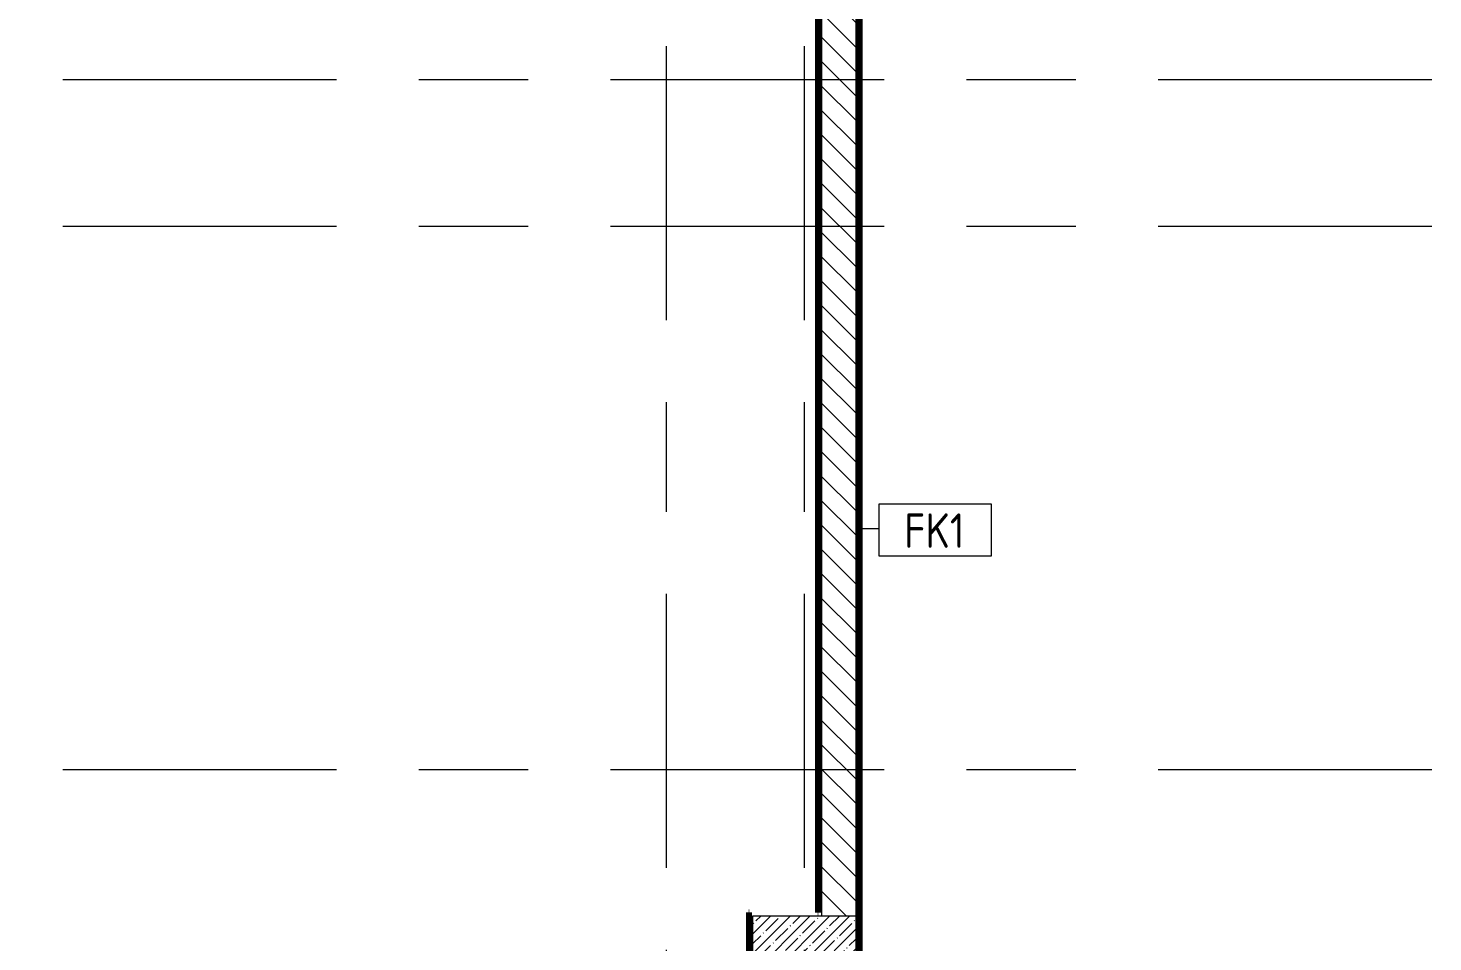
# Model space of a CAD drawing. Header units: millimetres. Extents: x 35524 to 235479, y -8553 to 29000.
# Drawn here: x 61960 to 70104, y 17150 to 22447 of the extents above; entities that cross this region are included whole.
import ezdxf

# ---------------------------------------------------------------- set-up
doc = ezdxf.new("R2010")
doc.units = ezdxf.units.MM
doc.linetypes.add('Осевая', pattern=[3175, 635, -476.25, 1587.5, -476.25])
for name, color, linetype, lineweight in [('A-WALL', 7, 'Continuous', 9), ('A-WALL-IDEN', 7, 'Continuous', 9), ('I-WALL', 7, 'Continuous', 9), ('S-COLS', 7, 'Continuous', 9), ('Оси-2', 7, 'Осевая', 9)]:
    doc.layers.add(name, color=color, linetype=linetype, lineweight=lineweight)
doc.layers.add('I-WALL-4', color=7, linetype='Continuous', lineweight=9, true_color=0xc0c0c0)
doc.layers.add('I-WALL-8', color=7, linetype='Continuous', lineweight=80, true_color=0xff80c0)
doc.styles.add('GOST Common_2', font='GOST_Common.ttf', dxfattribs={"width": 0.9, "height": 200})

# ---------------------------------------------------------------- blocks, each defined once
blk = doc.blocks.new('BSC_Колонна _Прямоугольная - 600х600-V14-План отделки стен 3 этажа в осях 12-23')
at = {"layer": 'S-COLS'}
h = blk.add_hatch(dxfattribs=at)
h.set_pattern_fill('FP_16', color=256, style=0, pattern_type=2)
h.set_pattern_definition([(45, (-66460, -17000), (-57.02463, 57.02463), []), (45, (-66402.975, -17000), (-57.02463, 57.02463), [100.806, -20.161, 3.353, -16.808])])
h.paths.add_polyline_path([(-300, -300), (300, -300), (300, 300), (-300, 300)])
for p, q in [((300, 300), (-300, 300)), ((-300, 300), (-300, -300)), ((300, -300), (300, 300)), ((-300, -300), (300, -300))]:
    blk.add_line(p, q, dxfattribs=at)
blk = doc.blocks.new('М_стена_0001 - Типоразмер_без рамки-25382661-План отделки стен 3 этажа в осях 12-23')
at = {"layer": 'A-WALL-IDEN'}
for p, q in [((3.258, 1.523), (-3.273, 1.523)), ((-3.273, 1.523), (-3.273, -1.477)), ((3.258, -1.477), (3.258, 1.523)), ((-3.273, -1.477), (3.258, -1.477))]:
    blk.add_line(p, q, dxfattribs=at)

msp = doc.modelspace()

# ---------------------------------------------------------------- hatches: boundary and pattern name
at = {"layer": 'I-WALL'}
h = msp.add_hatch(dxfattribs=at)
h.set_pattern_fill('FP_71', color=256, style=0, pattern_type=2)
h.set_pattern_definition([(0, (0, 0), (121.92, 30.48), [10.058, -81.382, 10.058, -81.382, -487.68]), (0, (0, 0), (121.92, 30.48), [-182.88, 10.058, -172.822, 10.058, -81.382, -213.36]), (0, (0, 0), (121.92, 30.48), [-457.2, 10.058, -50.902, 10.058, -142.342]), (120, (45.72, 15.24), (-87.356454, 90.345817), [10.058, -81.382, 10.058, -81.382, -487.68]), (120, (45.72, 15.24), (-87.356454, 90.345817), [-182.88, 10.058, -172.822, 10.058, -81.382, -213.36]), (120, (45.72, 15.24), (-87.356454, 90.345817), [-457.2, 10.058, -50.902, 10.058, -142.342]), (240, (60.96, 76.2), (-34.563546, -120.825817), [10.058, -81.382, 10.058, -81.382, -487.68]), (240, (60.96, 76.2), (-34.563546, -120.825817), [-182.88, 10.058, -172.822, 10.058, -81.382, -213.36]), (240, (60.96, 76.2), (-34.563546, -120.825817), [-457.2, 10.058, -50.902, 10.058, -142.342])])
h.paths.add_polyline_path([(66780, 13620), (66780, 26900), (66760, 26900), (66760, 13620)])
h = msp.add_hatch(dxfattribs=at)
h.set_pattern_fill('FP_21', color=256, style=0, pattern_type=2)
h.set_pattern_definition([(135, (0, 0), (-70.71068, -70.71068), [])])
h.paths.add_polyline_path([(66560, 12320), (66760, 12320), (66760, 16700), (66560, 16700), (66560, 12546.7)])
h.paths.add_polyline_path([(66702.9, 17300), (66760, 17300), (66760, 26500), (66560, 26500), (66560, 17300)])

# ---------------------------------------------------------------- linework, layer by layer
at = {"layer": 'A-WALL'}
msp.add_line((66760, 17300), (66760, 26500), dxfattribs=at)
at = {"layer": 'A-WALL-IDEN'}
msp.add_line((66780.5, 19546.4), (66891.4, 19546.4), dxfattribs=at)
at = {"layer": 'I-WALL-4'}
msp.add_line((66560, 26500), (66560, 17300), dxfattribs=at)
at = {"layer": 'I-WALL-8'}
for p, q in [((66780, 26900), (66780, 13621)), ((66781, 13621), (66781, 26879)), ((66539, 22679), (66539, 17320)), ((66540, 17320), (66540, 22679)), ((66139, 17320), (66139, 16679)), ((66140, 17320), (66139, 17320)), ((66140, 16679), (66140, 17320)), ((66539, 17320), (66540, 17320))]:
    msp.add_line(p, q, dxfattribs=at)
at = {"layer": 'Оси-2'}
for p, q in [((65660, 593.7), (65660, 24898.1)), ((66460, 593.7), (66460, 24898.1)), ((38824.4, 22150), (82060, 22150)), ((38824.4, 21300), (82060, 21300)), ((38824.4, 18150), (82060, 18150))]:
    msp.add_line(p, q, dxfattribs=at)

# ---------------------------------------------------------------- block references
at = {"layer": 'A-WALL-IDEN', "xscale": 99.99999999999993, "yscale": 99.99999999999993, "zscale": 99.99999999999993}
msp.add_blockref('М_стена_0001 - Типоразмер_без рамки-25382661-План отделки стен 3 этажа в осях 12-23', (67218.8, 19535.9), dxfattribs=at)
at = {"layer": 'S-COLS'}
msp.add_blockref('BSC_Колонна _Прямоугольная - 600х600-V14-План отделки стен 3 этажа в осях 12-23', (66460, 17000), dxfattribs=at)

# ---------------------------------------------------------------- texts
at = {"layer": 'A-WALL-IDEN', "insert": (67038.5, 19634), "char_height": 200, "width": 447.342, "attachment_point": 1, "style": 'GOST Common_2'}
msp.add_mtext('FK1', dxfattribs=at)

doc.saveas('drawing.dxf')
